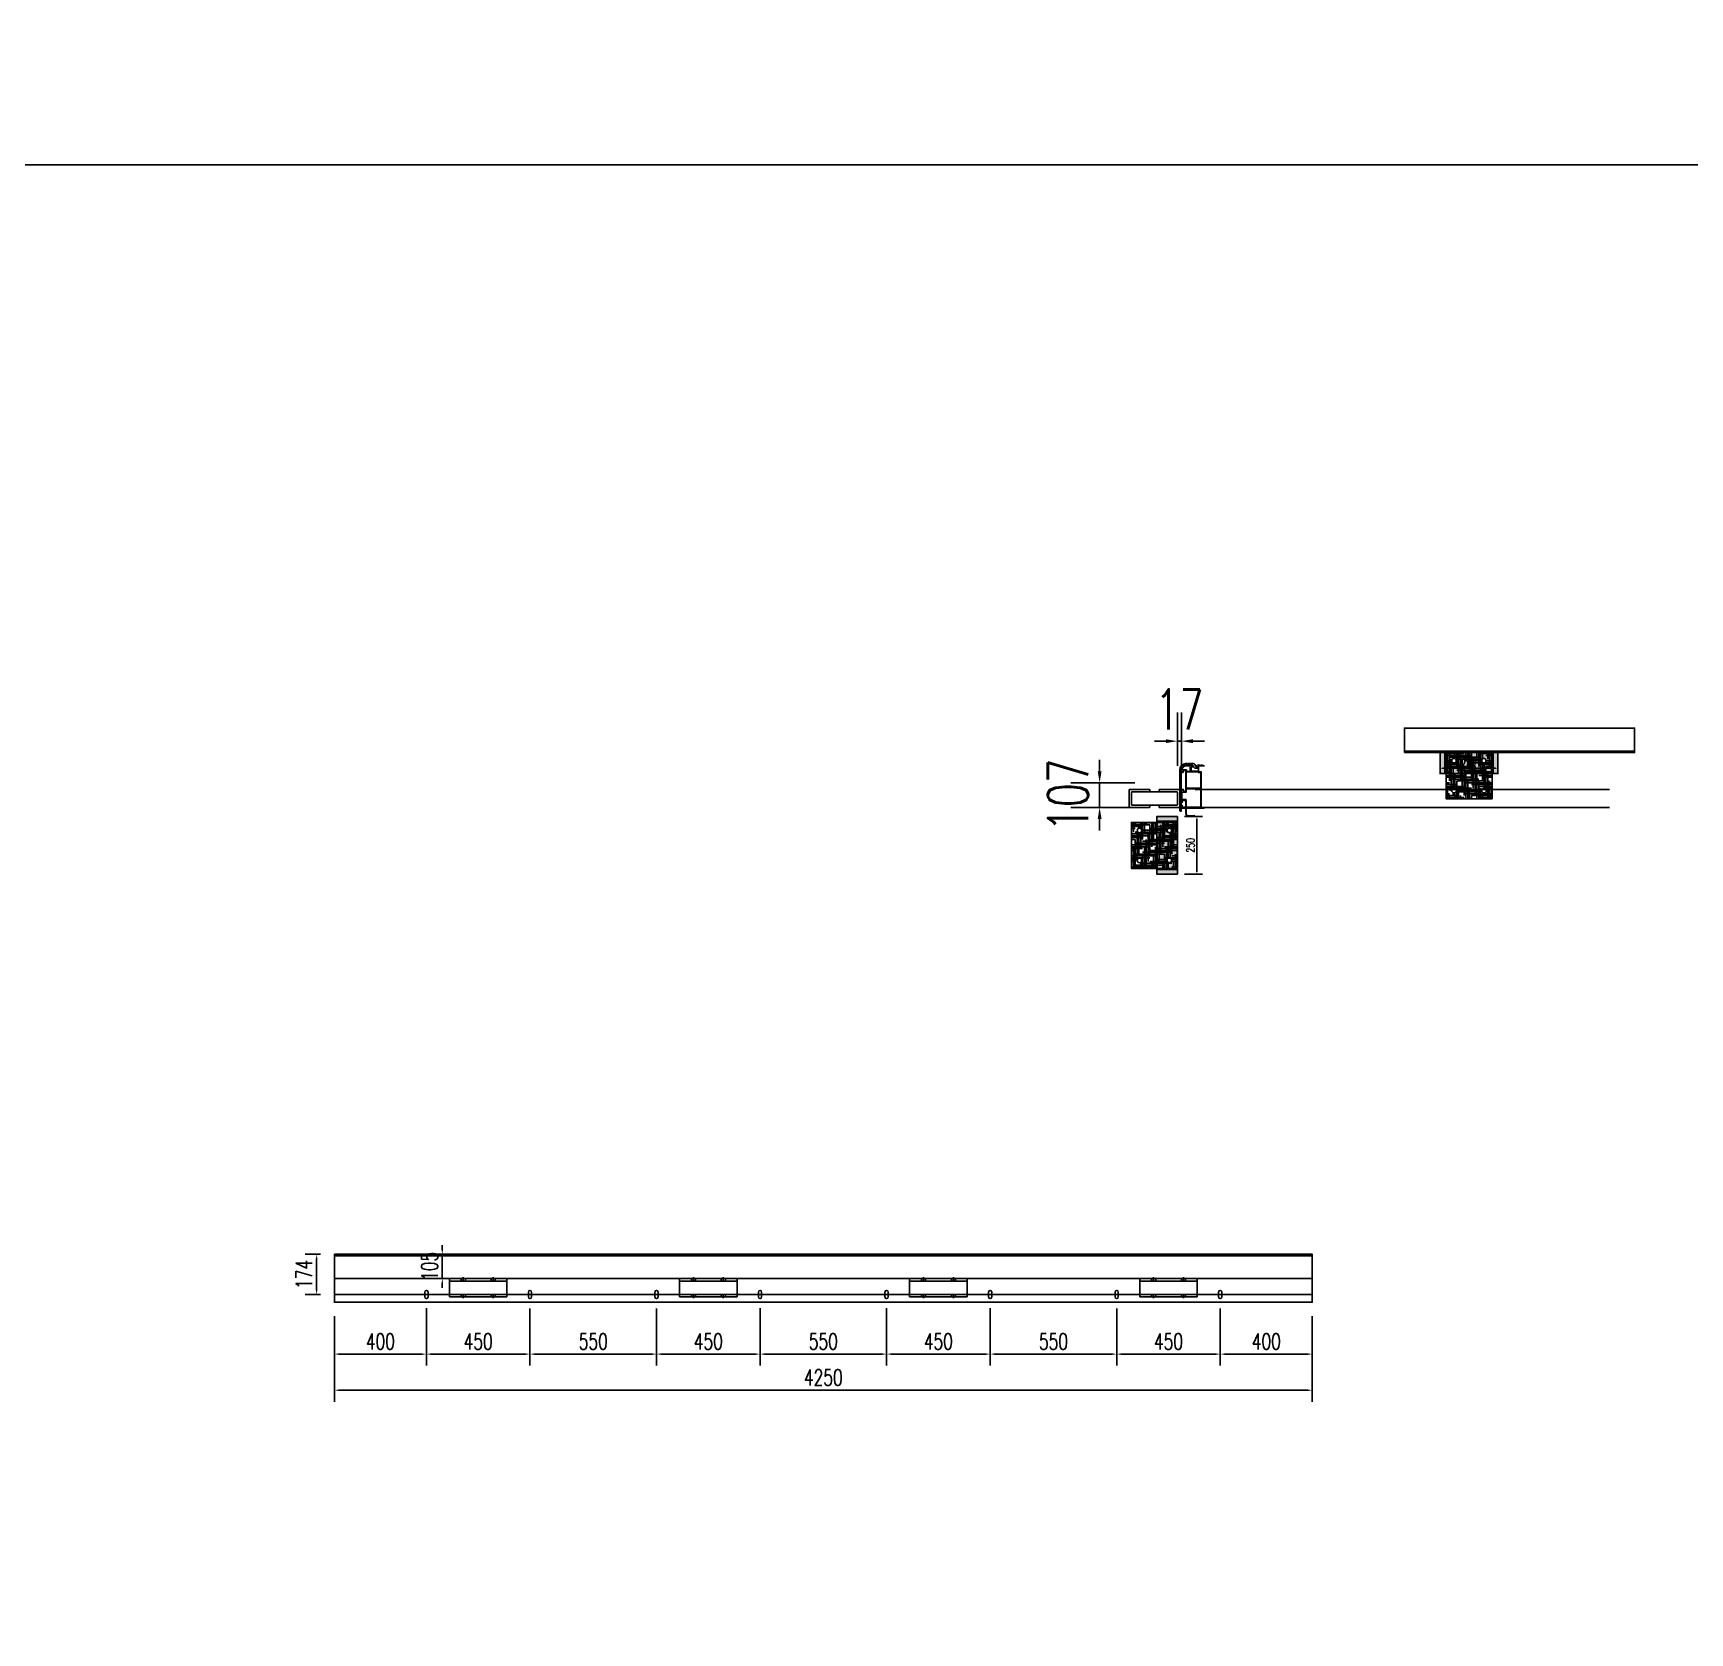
# Model space of a CAD drawing. Extents: x -18540 to 926017, y -610001 to -56924.
# Drawn here: x 73823 to 81023, y -588155 to -581205 of the extents above; entities that cross this region are included whole.
import ezdxf

# ---------------------------------------------------------------- set-up
doc = ezdxf.new("R2010")
doc.units = 0
doc.header["$LTSCALE"] = 10
doc.header["$MEASUREMENT"] = 0
for name, color, linetype in [('L-构造线', 6, 'Continuous'), ('W-ALUMINUM_FRAME铝架', 30, 'Continuous'), ('W-STEEL_FRAME钢架', 3, 'Continuous'), ('W-WOOD_FLOOR木地板', 30, 'Continuous'), ('柱子底座', 2, 'Continuous'), ('橡胶块', 2, 'Continuous'), ('粗实线', 3, 'Continuous'), ('结构', 1, 'Continuous')]:
    doc.layers.add(name, color=color, linetype=linetype)
doc.layers.add('铝主梁170x129x4', color=210, linetype='Continuous', lineweight=25)
doc.styles.add('STANDARD_T3', font='simplex.shx', dxfattribs={"width": 0.7, "bigfont": 'gbcbig.shx'})
doc.dimstyles.new('W&&10', dxfattribs={"dimtxt": 35, "dimasz": 10, "dimexe": 25, "dimexo": 30, "dimgap": 10, "dimtad": 1, "dimdec": 0, "dimzin": 0, "dimdsep": 46, "dimtxsty": 'STANDARD_T3', "dimcen": 0.09, "dimclrd": 1, "dimclre": 1, "dimclrt": 7, "dimazin": 2, "dimtfac": 1, "dimtdec": 0, "dimtix": 1, "dimtmove": 2, "dimatfit": 3, "dimfxl": 100, "dimtolj": 1, "dimtzin": 0, "dimarcsym": 0})
doc.dimstyles.new('W&&20', dxfattribs={"dimtxt": 70, "dimasz": 20, "dimexe": 50, "dimexo": 60, "dimgap": 20, "dimtad": 1, "dimdec": 0, "dimzin": 0, "dimdsep": 46, "dimtxsty": 'STANDARD_T3', "dimcen": 0.09, "dimclrd": 1, "dimclre": 1, "dimclrt": 7, "dimazin": 2, "dimtfac": 1, "dimtdec": 0, "dimtix": 1, "dimtmove": 2, "dimatfit": 3, "dimfxl": 100, "dimtolj": 1, "dimtzin": 0, "dimarcsym": 0})
doc.dimstyles.new('W&&50', dxfattribs={"dimtxt": 175, "dimasz": 50, "dimexe": 125, "dimexo": 150, "dimgap": 50, "dimtad": 1, "dimdec": 0, "dimzin": 0, "dimdsep": 46, "dimtxsty": 'STANDARD_T3', "dimcen": 0.09, "dimclrd": 1, "dimclre": 1, "dimclrt": 7, "dimazin": 2, "dimtfac": 1, "dimtdec": 0, "dimtix": 1, "dimtmove": 2, "dimatfit": 3, "dimfxl": 100, "dimtolj": 1, "dimtzin": 0, "dimarcsym": 0})

# ---------------------------------------------------------------- blocks, each defined once
blk = doc.blocks.new('*D1211')
at = {"color": 1, "lineweight": -2, "transparency": 16777216}
for p, q in [((75132.3, -586778.3), (75132.3, -586993.7)), ((75532.3, -586744.8), (75532.3, -586993.7)), ((75152.3, -586943.7), (75512.3, -586943.7))]:
    blk.add_line(p, q, dxfattribs=at)
at = {"color": 1, "transparency": 16777216}
for points in [[(75152.3, -586940.4), (75152.3, -586947.1), (75132.3, -586943.7)], [(75512.3, -586940.4), (75512.3, -586947.1), (75532.3, -586943.7)]]:
    blk.add_solid(points, dxfattribs=at)
at = {"layer": 'Defpoints', "color": 0, "transparency": 16777216}
for p in [(75132.3, -586718.3), (75532.3, -586684.8), (75532.3, -586943.7)]:
    blk.add_point(p, dxfattribs=at)
at = {"color": 7, "transparency": 16777216, "insert": (75332.3, -586888.7), "char_height": 70, "attachment_point": 5, "style": 'STANDARD_T3'}
blk.add_mtext('\\A1;400', dxfattribs=at)
blk = doc.blocks.new('*D1198')
at = {"color": 1, "lineweight": -2, "transparency": 16777216}
for p, q in [((75532.2, -586744.6), (75532.2, -586993.7)), ((75982.4, -586744.9), (75982.4, -586993.7)), ((75552.2, -586943.7), (75962.4, -586943.7))]:
    blk.add_line(p, q, dxfattribs=at)
at = {"color": 1, "transparency": 16777216}
for points in [[(75552.2, -586940.4), (75552.2, -586947.1), (75532.2, -586943.7)], [(75962.4, -586940.4), (75962.4, -586947.1), (75982.4, -586943.7)]]:
    blk.add_solid(points, dxfattribs=at)
at = {"layer": 'Defpoints', "color": 0, "transparency": 16777216}
for p in [(75532.2, -586684.6), (75982.4, -586684.9), (75982.4, -586943.7)]:
    blk.add_point(p, dxfattribs=at)
at = {"color": 7, "transparency": 16777216, "insert": (75757.3, -586888.7), "char_height": 70, "attachment_point": 5, "style": 'STANDARD_T3'}
blk.add_mtext('\\A1;450', dxfattribs=at)
blk = doc.blocks.new('*D1199')
at = {"color": 1, "lineweight": -2, "transparency": 16777216}
for p, q in [((75982.4, -586744.9), (75982.4, -586993.7)), ((76532.4, -586744.9), (76532.4, -586993.7)), ((76002.4, -586943.7), (76512.4, -586943.7))]:
    blk.add_line(p, q, dxfattribs=at)
at = {"color": 1, "transparency": 16777216}
for points in [[(76002.4, -586940.4), (76002.4, -586947.1), (75982.4, -586943.7)], [(76512.4, -586940.4), (76512.4, -586947.1), (76532.4, -586943.7)]]:
    blk.add_solid(points, dxfattribs=at)
at = {"layer": 'Defpoints', "color": 0, "transparency": 16777216}
for p in [(75982.4, -586684.9), (76532.4, -586684.9), (76532.4, -586943.7)]:
    blk.add_point(p, dxfattribs=at)
at = {"color": 7, "transparency": 16777216, "insert": (76257.4, -586888.7), "char_height": 70, "attachment_point": 5, "style": 'STANDARD_T3'}
blk.add_mtext('\\A1;550', dxfattribs=at)
blk = doc.blocks.new('*D1200')
at = {"color": 1, "lineweight": -2, "transparency": 16777216}
for p, q in [((76532.4, -586744.9), (76532.4, -586993.7)), ((76982.2, -586744.8), (76982.2, -586993.7)), ((76552.4, -586943.7), (76962.2, -586943.7))]:
    blk.add_line(p, q, dxfattribs=at)
at = {"color": 1, "transparency": 16777216}
for points in [[(76552.4, -586940.4), (76552.4, -586947.1), (76532.4, -586943.7)], [(76962.2, -586940.4), (76962.2, -586947.1), (76982.2, -586943.7)]]:
    blk.add_solid(points, dxfattribs=at)
at = {"layer": 'Defpoints', "color": 0, "transparency": 16777216}
for p in [(76532.4, -586684.9), (76982.2, -586684.8), (76982.2, -586943.7)]:
    blk.add_point(p, dxfattribs=at)
at = {"color": 7, "transparency": 16777216, "insert": (76757.3, -586888.7), "char_height": 70, "attachment_point": 5, "style": 'STANDARD_T3'}
blk.add_mtext('\\A1;450', dxfattribs=at)
blk = doc.blocks.new('*D1201')
at = {"color": 1, "lineweight": -2, "transparency": 16777216}
for p, q in [((76982.2, -586744.8), (76982.2, -586993.7)), ((77532.2, -586744.8), (77532.2, -586993.7)), ((77002.2, -586943.7), (77512.2, -586943.7))]:
    blk.add_line(p, q, dxfattribs=at)
at = {"color": 1, "transparency": 16777216}
for points in [[(77002.2, -586940.4), (77002.2, -586947.1), (76982.2, -586943.7)], [(77512.2, -586940.4), (77512.2, -586947.1), (77532.2, -586943.7)]]:
    blk.add_solid(points, dxfattribs=at)
at = {"layer": 'Defpoints', "color": 0, "transparency": 16777216}
for p in [(76982.2, -586684.8), (77532.2, -586684.8), (77532.2, -586943.7)]:
    blk.add_point(p, dxfattribs=at)
at = {"color": 7, "transparency": 16777216, "insert": (77257.2, -586888.7), "char_height": 70, "attachment_point": 5, "style": 'STANDARD_T3'}
blk.add_mtext('\\A1;550', dxfattribs=at)
blk = doc.blocks.new('*D1195')
at = {"color": 1, "lineweight": -2, "transparency": 16777216}
for p, q in [((77532.2, -586744.8), (77532.2, -586993.7)), ((77982.2, -586744.8), (77982.2, -586993.7)), ((77552.2, -586943.7), (77962.2, -586943.7))]:
    blk.add_line(p, q, dxfattribs=at)
at = {"color": 1, "transparency": 16777216}
for points in [[(77552.2, -586940.4), (77552.2, -586947.1), (77532.2, -586943.7)], [(77962.2, -586940.4), (77962.2, -586947.1), (77982.2, -586943.7)]]:
    blk.add_solid(points, dxfattribs=at)
at = {"layer": 'Defpoints', "color": 0, "transparency": 16777216}
for p in [(77532.2, -586684.8), (77982.2, -586684.8), (77982.2, -586943.7)]:
    blk.add_point(p, dxfattribs=at)
at = {"color": 7, "transparency": 16777216, "insert": (77757.2, -586888.7), "char_height": 70, "attachment_point": 5, "style": 'STANDARD_T3'}
blk.add_mtext('\\A1;450', dxfattribs=at)
blk = doc.blocks.new('*D1196')
at = {"color": 1, "lineweight": -2, "transparency": 16777216}
for p, q in [((77982.2, -586744.8), (77982.2, -586993.7)), ((78532.4, -586744.9), (78532.4, -586993.7)), ((78002.2, -586943.7), (78512.4, -586943.7))]:
    blk.add_line(p, q, dxfattribs=at)
at = {"color": 1, "transparency": 16777216}
for points in [[(78002.2, -586940.4), (78002.2, -586947.1), (77982.2, -586943.7)], [(78512.4, -586940.4), (78512.4, -586947.1), (78532.4, -586943.7)]]:
    blk.add_solid(points, dxfattribs=at)
at = {"layer": 'Defpoints', "color": 0, "transparency": 16777216}
for p in [(77982.2, -586684.8), (78532.4, -586684.9), (78532.4, -586943.7)]:
    blk.add_point(p, dxfattribs=at)
at = {"color": 7, "transparency": 16777216, "insert": (78257.3, -586888.7), "char_height": 70, "attachment_point": 5, "style": 'STANDARD_T3'}
blk.add_mtext('\\A1;550', dxfattribs=at)
blk = doc.blocks.new('*D1197')
at = {"color": 1, "lineweight": -2, "transparency": 16777216}
for p, q in [((78532.4, -586744.9), (78532.4, -586993.7)), ((78982.4, -586744.9), (78982.4, -586993.7)), ((78552.4, -586943.7), (78962.4, -586943.7))]:
    blk.add_line(p, q, dxfattribs=at)
at = {"color": 1, "transparency": 16777216}
for points in [[(78552.4, -586940.4), (78552.4, -586947.1), (78532.4, -586943.7)], [(78962.4, -586940.4), (78962.4, -586947.1), (78982.4, -586943.7)]]:
    blk.add_solid(points, dxfattribs=at)
at = {"layer": 'Defpoints', "color": 0, "transparency": 16777216}
for p in [(78532.4, -586684.9), (78982.4, -586684.9), (78982.4, -586943.7)]:
    blk.add_point(p, dxfattribs=at)
at = {"color": 7, "transparency": 16777216, "insert": (78757.4, -586888.7), "char_height": 70, "attachment_point": 5, "style": 'STANDARD_T3'}
blk.add_mtext('\\A1;450', dxfattribs=at)
blk = doc.blocks.new('*D1203')
at = {"color": 1, "lineweight": -2, "transparency": 16777216}
for p, q in [((78982.4, -586744.9), (78982.4, -586993.7)), ((79382.3, -586778.3), (79382.3, -586993.7)), ((79002.4, -586943.7), (79362.3, -586943.7))]:
    blk.add_line(p, q, dxfattribs=at)
at = {"color": 1, "transparency": 16777216}
for points in [[(79002.4, -586940.4), (79002.4, -586947.1), (78982.4, -586943.7)], [(79362.3, -586940.4), (79362.3, -586947.1), (79382.3, -586943.7)]]:
    blk.add_solid(points, dxfattribs=at)
at = {"layer": 'Defpoints', "color": 0, "transparency": 16777216}
for p in [(78982.4, -586684.9), (79382.3, -586718.3), (79382.3, -586943.7)]:
    blk.add_point(p, dxfattribs=at)
at = {"color": 7, "transparency": 16777216, "insert": (79182.3, -586888.7), "char_height": 70, "attachment_point": 5, "style": 'STANDARD_T3'}
blk.add_mtext('\\A1;400', dxfattribs=at)
blk = doc.blocks.new('*D1204')
at = {"color": 1, "lineweight": -2, "transparency": 16777216}
for p, q in [((75132.3, -586778.3), (75132.3, -587150.6)), ((79382.3, -586778.3), (79382.3, -587150.6)), ((75152.3, -587100.6), (79362.3, -587100.6))]:
    blk.add_line(p, q, dxfattribs=at)
at = {"color": 1, "transparency": 16777216}
for points in [[(75152.3, -587097.2), (75152.3, -587103.9), (75132.3, -587100.6)], [(79362.3, -587097.2), (79362.3, -587103.9), (79382.3, -587100.6)]]:
    blk.add_solid(points, dxfattribs=at)
at = {"layer": 'Defpoints', "color": 0, "transparency": 16777216}
for p in [(75132.3, -586718.3), (79382.3, -586718.3), (79382.3, -587100.6)]:
    blk.add_point(p, dxfattribs=at)
at = {"color": 7, "transparency": 16777216, "insert": (77257.3, -587045.6), "char_height": 70, "attachment_point": 5, "style": 'STANDARD_T3'}
blk.add_mtext('\\A1;4250', dxfattribs=at)
blk = doc.blocks.new('*D1205')
at = {"color": 1, "lineweight": -2, "transparency": 16777216}
for p, q in [((75072.3, -586510.3), (75005.2, -586510.3)), ((75055.2, -586664.8), (75055.2, -586530.3)), ((75072.3, -586684.8), (75005.2, -586684.8))]:
    blk.add_line(p, q, dxfattribs=at)
at = {"color": 1, "transparency": 16777216}
for points in [[(75051.9, -586530.3), (75058.6, -586530.3), (75055.2, -586510.3)], [(75051.9, -586664.8), (75058.6, -586664.8), (75055.2, -586684.8)]]:
    blk.add_solid(points, dxfattribs=at)
at = {"layer": 'Defpoints', "color": 0, "transparency": 16777216}
for p in [(75055.2, -586510.3), (75132.3, -586510.3), (75132.3, -586684.8)]:
    blk.add_point(p, dxfattribs=at)
at = {"color": 7, "transparency": 16777216, "insert": (75000.2, -586597.5), "char_height": 70, "attachment_point": 5, "rotation": 90, "style": 'STANDARD_T3'}
blk.add_mtext('\\A1;174', dxfattribs=at)
blk = doc.blocks.new('*D1206')
at = {"color": 1, "lineweight": -2, "transparency": 16777216}
for p, q in [((75601.2, -586490.3), (75601.2, -586470.3)), ((75697.3, -586510.3), (75551.2, -586510.3)), ((75601.2, -586615.3), (75601.2, -586510.3)), ((75697.3, -586615.3), (75551.2, -586615.3)), ((75601.2, -586635.3), (75601.2, -586655.3))]:
    blk.add_line(p, q, dxfattribs=at)
at = {"color": 1, "transparency": 16777216}
for points in [[(75597.9, -586490.3), (75604.6, -586490.3), (75601.2, -586510.3)], [(75597.9, -586635.3), (75604.6, -586635.3), (75601.2, -586615.3)]]:
    blk.add_solid(points, dxfattribs=at)
at = {"layer": 'Defpoints', "color": 0, "transparency": 16777216}
for p in [(75601.2, -586510.3), (75757.3, -586510.3), (75757.3, -586615.3)]:
    blk.add_point(p, dxfattribs=at)
at = {"color": 7, "transparency": 16777216, "insert": (75546.2, -586562.8), "char_height": 70, "attachment_point": 5, "rotation": 90, "style": 'STANDARD_T3'}
blk.add_mtext('\\A1;105', dxfattribs=at)
blk = doc.blocks.new('891')
at = {"color": 0, "ltscale": 0.5}
blk.add_line((-1486542.7, 1377887.1), (-1486570.9, 1377887.1), dxfattribs=at)
at = {"color": 0, "lineweight": 5}
for p, q in [((-1486591.7, 1377686.1), (-1486593.6, 1377686.1)), ((-1486592.4, 1377685.9), (-1486592.4, 1377685.9))]:
    blk.add_line(p, q, dxfattribs=at)
at = {"color": 0, "ltscale": 0.5}
blk.add_arc((-1486542.7, 1377885.1), 2, 64.20421, 90, dxfattribs=at)
at = {"color": 0, "lineweight": 25}
for centre, radius, start, end in [((-1486593.6, 1377688.1), 2, 246.4591, 270), ((-1486591.7, 1377687.1), 1, 270, 311.3814), ((-1486592.4, 1377687.9), 2, 311.3814, 0)]:
    blk.add_arc(centre, radius, start, end, dxfattribs=at)
at = {"layer": '粗实线', "color": 0, "linetype": 'ByBlock', "ltscale": 0.5}
for p, q in [((-1486597.4, 1377867.1), (-1486597.4, 1377784.7)), ((-1486528.2, 1377873.7), (-1486521.4, 1377873.7)), ((-1486521.4, 1377879.7), (-1486525.5, 1377879.7)), ((-1486520.4, 1377874.7), (-1486520.4, 1377878.7)), ((-1486597.4, 1377783.5), (-1486597.4, 1377704.7)), ((-1486597.4, 1377703.5), (-1486597.4, 1377690.9))]:
    blk.add_line(p, q, dxfattribs=at)
for centre, radius, start, end in [((-1486570.4, 1377867.1), 27, 91.51881, 180), ((-1486570.4, 1377867.1), 20, 91.51881, 180), ((-1486544.9, 1377880.5), 7.1, 37.6327, 64.20421), ((-1486542.2, 1377879.6), 14.8, 7.19601, 79.50446), ((-1486540.9, 1377883.6), 2, 5.04123, 37.6327), ((-1486526.3, 1377886.4), 12.9, 191.51563, 261.56947), ((-1486525.5, 1377881.7), 2, 186.87746, 270), ((-1486521.4, 1377878.7), 1, 0, 90), ((-1486521.4, 1377874.7), 1, 270, 0)]:
    blk.add_arc(centre, radius, start, end, dxfattribs=at)
at = {"layer": '结构', "color": 0, "linetype": 'ByBlock', "lineweight": 0, "ltscale": 0.5}
for points in [[(-1486564.5, 1377894.1, 0.198912), (-1486564.6, 1377894.1), (-1486564.9, 1377893.6, -0.414214), (-1486565.2, 1377893.6), (-1486565.5, 1377894.1, 0.198912), (-1486565.7, 1377894.1)], [(-1486562.5, 1377894.1, 0.198912), (-1486562.6, 1377894.1), (-1486562.9, 1377893.6, -0.414214), (-1486563.2, 1377893.6), (-1486563.5, 1377894.1, 0.198912), (-1486563.7, 1377894.1)], [(-1486560.5, 1377894.1, 0.198912), (-1486560.6, 1377894.1), (-1486560.9, 1377893.6, -0.414214), (-1486561.2, 1377893.6), (-1486561.5, 1377894.1, 0.198912), (-1486561.7, 1377894.1)], [(-1486558.5, 1377894.1, 0.198912), (-1486558.6, 1377894.1), (-1486558.9, 1377893.6, -0.414214), (-1486559.2, 1377893.6), (-1486559.5, 1377894.1, 0.198912), (-1486559.7, 1377894.1)], [(-1486556.5, 1377894.1, 0.198912), (-1486556.6, 1377894.1), (-1486556.9, 1377893.6, -0.414214), (-1486557.2, 1377893.6), (-1486557.5, 1377894.1, 0.198912), (-1486557.7, 1377894.1)], [(-1486554.5, 1377894.1, 0.198912), (-1486554.6, 1377894.1), (-1486554.9, 1377893.6, -0.414214), (-1486555.2, 1377893.6), (-1486555.5, 1377894.1, 0.198912), (-1486555.7, 1377894.1)], [(-1486552.5, 1377894.1, 0.198912), (-1486552.6, 1377894.1), (-1486552.9, 1377893.6, -0.414214), (-1486553.2, 1377893.6), (-1486553.5, 1377894.1, 0.198912), (-1486553.7, 1377894.1)], [(-1486550.5, 1377894.1, 0.198912), (-1486550.6, 1377894.1), (-1486550.9, 1377893.6, -0.414214), (-1486551.2, 1377893.6), (-1486551.5, 1377894.1, 0.198912), (-1486551.7, 1377894.1)]]:
    blk.add_lwpolyline(points, format="xyb", dxfattribs=at)
at = {"layer": '铝主梁170x129x4', "color": 0, "lineweight": 25}
for p, q in [((-1486590.4, 1377720.2), (-1486590.4, 1377867.1)), ((-1486565.7, 1377894.1), (-1486571.1, 1377894.1)), ((-1486563.6, 1377894.1), (-1486564.5, 1377894.1)), ((-1486561.6, 1377894.1), (-1486562.5, 1377894.1)), ((-1486559.6, 1377894.1), (-1486560.5, 1377894.1)), ((-1486557.6, 1377894.1), (-1486558.5, 1377894.1)), ((-1486555.6, 1377894.1), (-1486556.5, 1377894.1)), ((-1486553.6, 1377894.1), (-1486554.5, 1377894.1)), ((-1486551.6, 1377894.1), (-1486552.5, 1377894.1)), ((-1486539.5, 1377894.1), (-1486550.5, 1377894.1)), ((-1486597, 1377784.3), (-1486597.3, 1377784.6)), ((-1486597.3, 1377783.7), (-1486597, 1377784)), ((-1486597, 1377704.3), (-1486597.3, 1377704.6)), ((-1486597.3, 1377703.7), (-1486597, 1377704)), ((-1486590.7, 1377719.8), (-1486590.4, 1377720.1)), ((-1486590.4, 1377719.2), (-1486590.7, 1377719.5)), ((-1486590.4, 1377687.9), (-1486590.4, 1377719))]:
    blk.add_line(p, q, dxfattribs=at)
for centre, radius, start, end in [((-1486597.2, 1377784.7), 0.2, 180, 225), ((-1486597.2, 1377783.5), 0.2, 135, 180), ((-1486597.2, 1377784.1), 0.2, 315, 45), ((-1486597.2, 1377704.7), 0.2, 180, 225), ((-1486597.2, 1377703.5), 0.2, 135, 180), ((-1486597.2, 1377704.1), 0.2, 315, 45), ((-1486590.6, 1377719.6), 0.2, 135, 225), ((-1486590.6, 1377720.2), 0.2, 315, 0), ((-1486590.6, 1377719), 0.2, 0, 45), ((-1486592.4, 1377690.9), 5, 180, 246.4591)]:
    blk.add_arc(centre, radius, start, end, dxfattribs=at)
blk = doc.blocks.new('01')
h = blk.add_hatch()
h.set_pattern_fill('HOUND', color=77, scale=5)
h.set_pattern_definition([(0, (0, 0), (31.75, 7.9375), [127, -63.5]), (90, (0, 0), (-7.9375, -31.75), [127, -63.5])])
h.paths.add_polyline_path([(50227.1, 12927.9), (50227.1, 12727.9), (50427.1, 12727.9), (50427.1, 12927.9)])
h.paths.add_polyline_path([(50382.1, 12892.9, -1), (50402.1, 12892.9, -1)], flags=16)
h.paths.add_polyline_path([(50252.1, 12892.9, -1), (50272.1, 12892.9, -1)], flags=16)
h.paths.add_polyline_path([(50402.1, 12762.9, -1), (50382.1, 12762.9, -1)], flags=16)
h.paths.add_polyline_path([(50272.1, 12762.9, -1), (50252.1, 12762.9, -1)], flags=16)
at = {"color": 251}
blk.add_lwpolyline([(50227.1, 12927.9), (50427.1, 12927.9), (50427.1, 12727.9), (50227.1, 12727.9)], close=True, dxfattribs=at)
at = {"color": 6}
for centre in [(50262.1, 12892.9), (50392.1, 12892.9), (50262.1, 12762.9), (50392.1, 12762.9)]:
    blk.add_circle(centre, 10, dxfattribs=at)
blk = doc.blocks.new('橡胶块')
h = blk.add_hatch(color=6)
h.dxf.hatch_style = 1
h.paths.add_polyline_path([(100, 125.7), (10, 125.7), (10, -124.4), (100, -124.4)])
h.paths.add_polyline_path([(55, 65.6, -1), (75, 65.6, -1)], flags=16)
h.paths.add_polyline_path([(75, -64.4, -1), (55, -64.4, -1)], flags=16)
at = {"color": 2}
for points in [[(100, 125.7), (10, 125.7), (10, -124.4), (100, -124.4)], [(10, 105.7), (100, 105.7), (100, -104.4), (10, -104.4)]]:
    blk.add_lwpolyline(points, close=True, dxfattribs=at)
for points in [[(55, 65.6, -1), (75, 65.6, -1)], [(75, -64.4, -1), (55, -64.4, -1)]]:
    blk.add_lwpolyline(points, format="xyb", close=True, dxfattribs=at)
for centre in [(65, 65.6), (65, -64.4)]:
    blk.add_circle(centre, 10, dxfattribs=at)
at = {"layer": '柱子底座', "color": 2}
blk.add_lwpolyline([(-95, -100), (95, -100, 0.414214), (100, -95), (100, 95, 0.414214), (95, 100), (-95, 100, 0.414214), (-100, 95), (-100, -95, 0.414214)], format="xyb", close=True, dxfattribs=at)
at = {"color": 4, "rotation": 180}
blk.add_blockref('01', (50327.1, 12827.9), dxfattribs=at)
blk = doc.blocks.new('*D1423')
at = {"color": 1, "lineweight": -2, "transparency": 16777216}
for p, q in [((79937.8, -584412.5), (79937.8, -584424)), ((79947.8, -584399), (80177.8, -584399)), ((80187.8, -584411.3), (80187.8, -584424))]:
    blk.add_line(p, q, dxfattribs=at)
at = {"color": 1, "transparency": 16777216}
for points in [[(79947.8, -584397.4), (79947.8, -584400.7), (79937.8, -584399)], [(80177.8, -584397.4), (80177.8, -584400.7), (80187.8, -584399)]]:
    blk.add_solid(points, dxfattribs=at)
at = {"layer": 'Defpoints', "color": 0, "transparency": 16777216}
for p in [(79937.8, -584382.5), (80187.8, -584381.3), (80187.8, -584399)]:
    blk.add_point(p, dxfattribs=at)
at = {"color": 7, "transparency": 16777216, "insert": (80062.8, -584371.5), "char_height": 35, "attachment_point": 5, "style": 'STANDARD_T3'}
blk.add_mtext('\\A1;250', dxfattribs=at)
blk = doc.blocks.new('*D1424')
at = {"color": 1, "lineweight": -2, "transparency": 16777216}
for p, q in [((78826.1, -584608.6), (78905.5, -584608.6)), ((78880.5, -584848.6), (78880.5, -584618.6)), ((78826.1, -584858.6), (78905.5, -584858.6))]:
    blk.add_line(p, q, dxfattribs=at)
at = {"color": 1, "transparency": 16777216}
for points in [[(78878.8, -584618.6), (78882.2, -584618.6), (78880.5, -584608.6)], [(78878.8, -584848.6), (78882.2, -584848.6), (78880.5, -584858.6)]]:
    blk.add_solid(points, dxfattribs=at)
at = {"layer": 'Defpoints', "color": 0, "transparency": 16777216}
for p in [(78796.1, -584608.6), (78880.5, -584608.6), (78796.1, -584858.6)]:
    blk.add_point(p, dxfattribs=at)
at = {"color": 7, "transparency": 16777216, "insert": (78853, -584733.6), "char_height": 35, "attachment_point": 5, "rotation": 90, "style": 'STANDARD_T3'}
blk.add_mtext('\\A1;250', dxfattribs=at)
blk = doc.blocks.new('*D1747')
at = {"color": 1, "lineweight": -2, "transparency": 16777216}
for p, q in [((78796.1, -584388.6), (78796.1, -584156.1)), ((78813.1, -584388.6), (78813.1, -584156.1)), ((78746.1, -584281.1), (78696.1, -584281.1)), ((78813.1, -584281.1), (78796.1, -584281.1)), ((78863.1, -584281.1), (78913.1, -584281.1))]:
    blk.add_line(p, q, dxfattribs=at)
at = {"color": 1, "transparency": 16777216}
for points in [[(78746.1, -584272.7), (78746.1, -584289.4), (78796.1, -584281.1)], [(78863.1, -584272.7), (78863.1, -584289.4), (78813.1, -584281.1)]]:
    blk.add_solid(points, dxfattribs=at)
at = {"layer": 'Defpoints', "color": 0, "transparency": 16777216}
for p in [(78796.1, -584281.1), (78796.1, -584538.6), (78813.1, -584538.6)]:
    blk.add_point(p, dxfattribs=at)
at = {"color": 7, "transparency": 16777216, "insert": (78804.6, -584143.6), "char_height": 175, "attachment_point": 5, "style": 'STANDARD_T3'}
blk.add_mtext('\\A1;17', dxfattribs=at)
blk = doc.blocks.new('*D1755')
at = {"color": 1, "lineweight": -2, "transparency": 16777216}
for p, q in [((78457.9, -584411.9), (78457.9, -584361.9)), ((78611.1, -584461.9), (78332.9, -584461.9)), ((78457.9, -584461.9), (78457.9, -584569)), ((78611.1, -584569), (78332.9, -584569)), ((78457.9, -584619), (78457.9, -584669))]:
    blk.add_line(p, q, dxfattribs=at)
at = {"color": 1, "transparency": 16777216}
for points in [[(78449.6, -584411.9), (78466.3, -584411.9), (78457.9, -584461.9)], [(78449.6, -584619), (78466.3, -584619), (78457.9, -584569)]]:
    blk.add_solid(points, dxfattribs=at)
at = {"layer": 'Defpoints', "color": 0, "transparency": 16777216}
for p in [(78761.1, -584461.9), (78457.9, -584569), (78761.1, -584569)]:
    blk.add_point(p, dxfattribs=at)
at = {"color": 7, "transparency": 16777216, "insert": (78320.4, -584515.5), "char_height": 175, "attachment_point": 5, "rotation": 90, "style": 'STANDARD_T3'}
blk.add_mtext('\\A1;107', dxfattribs=at)

msp = doc.modelspace()

# ---------------------------------------------------------------- linework, layer by layer
at = {"color": 1, "lineweight": -3}
for p, q in [((78873.6, -584491), (80673.3, -584491)), ((80673.3, -584569), (78802, -584569)), ((75632.3, -586615.3), (75882.3, -586615.3)), ((75632.3, -586615.3), (75632.3, -586695.3)), ((75632.3, -586626.3), (75882.3, -586626.3)), ((75882.3, -586615.3), (75882.3, -586695.3)), ((76632.2, -586615.3), (76882.2, -586615.3)), ((76632.2, -586615.3), (76632.2, -586695.3)), ((76632.2, -586626.3), (76882.2, -586626.3)), ((76882.2, -586615.3), (76882.2, -586695.3)), ((77632.2, -586615.3), (77882.2, -586615.3)), ((77632.2, -586615.3), (77632.2, -586695.3)), ((77632.2, -586626.3), (77882.2, -586626.3)), ((77882.2, -586615.3), (77882.2, -586695.3)), ((78632.2, -586615.3), (78882.2, -586615.3)), ((78632.2, -586615.3), (78632.2, -586695.3)), ((78632.2, -586626.3), (78882.2, -586626.3)), ((78882.2, -586615.3), (78882.2, -586695.3)), ((75882.3, -586684.3), (75632.3, -586684.3)), ((75882.3, -586695.3), (75632.3, -586695.3)), ((76882.2, -586684.3), (76632.2, -586684.3)), ((76882.2, -586695.3), (76632.2, -586695.3)), ((77882.2, -586684.3), (77632.2, -586684.3)), ((77882.2, -586695.3), (77632.2, -586695.3)), ((78882.2, -586684.3), (78632.2, -586684.3)), ((78882.2, -586695.3), (78632.2, -586695.3))]:
    msp.add_line(p, q, dxfattribs=at)
at = {"lineweight": -3}
for p, q in [((75132.3, -586517.3), (79382.3, -586517.3)), ((75683.7, -586615.3), (75683.7, -586626.3)), ((75701.7, -586615.3), (75701.7, -586626.3)), ((75813.7, -586615.3), (75813.7, -586626.3)), ((75831.7, -586615.3), (75831.7, -586626.3)), ((76683.6, -586615.3), (76683.6, -586626.3)), ((76701.6, -586615.3), (76701.6, -586626.3)), ((76813.6, -586615.3), (76813.6, -586626.3)), ((76831.6, -586615.3), (76831.6, -586626.3)), ((77683.6, -586615.3), (77683.6, -586626.3)), ((77701.6, -586615.3), (77701.6, -586626.3)), ((77813.6, -586615.3), (77813.6, -586626.3)), ((77831.6, -586615.3), (77831.6, -586626.3)), ((78683.6, -586615.3), (78683.6, -586626.3)), ((78701.6, -586615.3), (78701.6, -586626.3)), ((78813.6, -586615.3), (78813.6, -586626.3)), ((78831.6, -586615.3), (78831.6, -586626.3)), ((75683.7, -586695.3), (75683.7, -586684.3)), ((75701.7, -586695.3), (75701.7, -586684.3)), ((75813.7, -586695.3), (75813.7, -586684.3)), ((75831.7, -586695.3), (75831.7, -586684.3)), ((76683.6, -586695.3), (76683.6, -586684.3)), ((76701.6, -586695.3), (76701.6, -586684.3)), ((76813.6, -586695.3), (76813.6, -586684.3)), ((76831.6, -586695.3), (76831.6, -586684.3)), ((77683.6, -586695.3), (77683.6, -586684.3)), ((77701.6, -586695.3), (77701.6, -586684.3)), ((77813.6, -586695.3), (77813.6, -586684.3)), ((77831.6, -586695.3), (77831.6, -586684.3)), ((78683.6, -586695.3), (78683.6, -586684.3)), ((78701.6, -586695.3), (78701.6, -586684.3)), ((78813.6, -586695.3), (78813.6, -586684.3)), ((78831.6, -586695.3), (78831.6, -586684.3))]:
    msp.add_line(p, q, dxfattribs=at)
at = {"color": 8, "lineweight": -3}
for p, q in [((75132.3, -586615.3), (79382.3, -586615.3)), ((75132.3, -586684.8), (79382.3, -586684.8))]:
    msp.add_line(p, q, dxfattribs=at)
at = {"color": 3, "lineweight": -3}
for p, q in [((75692.7, -586609.3), (75692.7, -586629.3)), ((75822.7, -586609.3), (75822.7, -586629.3)), ((76692.6, -586609.3), (76692.6, -586629.3)), ((76822.6, -586609.3), (76822.6, -586629.3)), ((77692.6, -586609.3), (77692.6, -586629.3)), ((77822.6, -586609.3), (77822.6, -586629.3)), ((78692.6, -586609.3), (78692.6, -586629.3)), ((78822.6, -586609.3), (78822.6, -586629.3)), ((75692.7, -586701.3), (75692.7, -586681.3)), ((75822.7, -586701.3), (75822.7, -586681.3)), ((76692.6, -586701.3), (76692.6, -586681.3)), ((76822.6, -586701.3), (76822.6, -586681.3)), ((77692.6, -586701.3), (77692.6, -586681.3)), ((77822.6, -586701.3), (77822.6, -586681.3)), ((78692.6, -586701.3), (78692.6, -586681.3)), ((78822.6, -586701.3), (78822.6, -586681.3))]:
    msp.add_line(p, q, dxfattribs=at)
at = {"color": 6}
msp.add_lwpolyline([(67937.1, -545966.6), (111175.6, -545966.6), (111175.6, -581777.6), (67937.1, -581777.6)], close=True, dxfattribs=at)
msp.add_lwpolyline([(78601.1, -584501), (78791.1, -584501, -0.414214), (78796.1, -584506), (78796.1, -584554, -0.414214), (78791.1, -584559), (78601.1, -584559, -0.414214), (78596.1, -584554), (78596.1, -584506, -0.414214)], format="xyb", close=True)
msp.add_lwpolyline([(75132.3, -586510.3), (79382.3, -586510.3), (79382.3, -586718.3), (75132.3, -586718.3)], close=True)
at = {"lineweight": -3}
for points in [[(75525.3, -586695.3, 1), (75539.3, -586695.3), (75539.3, -586674.3, 1), (75525.3, -586674.3)], [(75989.3, -586695.3, -1), (75975.3, -586695.3), (75975.3, -586674.3, -1), (75989.3, -586674.3)], [(76525.2, -586695.3, 1), (76539.2, -586695.3), (76539.2, -586674.3, 1), (76525.2, -586674.3)], [(76989.2, -586695.3, -1), (76975.2, -586695.3), (76975.2, -586674.3, -1), (76989.2, -586674.3)], [(77525.2, -586695.3, 1), (77539.2, -586695.3), (77539.2, -586674.3, 1), (77525.2, -586674.3)], [(77989.2, -586695.3, -1), (77975.2, -586695.3), (77975.2, -586674.3, -1), (77989.2, -586674.3)], [(78525.2, -586695.3, 1), (78539.2, -586695.3), (78539.2, -586674.3, 1), (78525.2, -586674.3)], [(78989.2, -586695.3, -1), (78975.2, -586695.3), (78975.2, -586674.3, -1), (78989.2, -586674.3)]]:
    msp.add_lwpolyline(points, format="xyb", close=True, dxfattribs=at)
at = {"layer": 'L-构造线', "color": 1}
msp.add_lwpolyline([(67937.1, -581777.6), (111175.6, -581777.6), (111175.6, -610000.5), (67937.1, -610000.5)], close=True, dxfattribs=at)
at = {"layer": 'W-ALUMINUM_FRAME铝架', "linetype": 'ByBlock', "ltscale": 0.5}
for p, q in [((78855.6, -584393.8), (78855.6, -584409.8)), ((78884.6, -584410.8), (78856.6, -584410.8))]:
    msp.add_line(p, q, dxfattribs=at)
for points in [[(78832.1, -584595.8), (78832.1, -584573.8, 0.414214), (78830.1, -584571.8), (78815.1, -584571.8, -0.414214), (78813.1, -584569.8), (78813.1, -584565.8, -0.2424), (78815.6, -584560.3), (78816.9, -584560.3, -0.414214), (78817.1, -584560.5), (78817.1, -584567.3, 0.414214), (78818.1, -584568.3), (78831.1, -584568.3, 0.414214), (78832.1, -584567.3), (78832.1, -584539.3, 0.414214), (78831.1, -584538.3), (78818.1, -584538.3, 0.414214), (78817.1, -584539.3), (78817.1, -584546.1, -0.414214), (78816.9, -584546.3), (78815.6, -584546.3, -0.414214), (78813.1, -584543.8), (78813.1, -584533.4), (78813.1, -584519.1, -0.198912), (78813.1, -584519), (78813.4, -584518.7, 0.414214), (78813.4, -584518.4), (78813.1, -584518.1, -0.198912), (78813.1, -584518), (78813.1, -584499.2, -0.313684), (78819.7, -584489.8, -0.403535), (78820.8, -584490.6), (78822.2, -584498, 0.362489), (78823.2, -584498.8), (78830.1, -584498.8, 0.414214), (78832.1, -584496.8), (78832.1, -584453.9, -0.198912), (78832.1, -584453.8), (78832.4, -584453.5, 0.414214), (78832.4, -584453.2), (78832.1, -584452.9, -0.198912), (78832.1, -584452.7), (78832.1, -584409.8, 0.414214), (78830.1, -584407.8), (78823.2, -584407.8, 0.362489), (78822.2, -584408.6), (78820.8, -584416, -0.362489), (78819.9, -584416.8, -0.326255), (78813.1, -584407.4), (78813.1, -584405.8, -0.414214), (78833.1, -584385.8), (78837.8, -584385.8)], [(78835.4, -584385.8), (78837.8, -584385.8, -0.198912), (78837.9, -584385.9), (78838.2, -584386.3, 0.414214), (78838.5, -584386.3), (78838.8, -584385.9, -0.198912), (78838.9, -584385.8), (78839.8, -584385.8, -0.198912), (78839.9, -584385.9), (78840.2, -584386.3, 0.414214), (78840.5, -584386.3), (78840.8, -584385.9, -0.198912), (78840.9, -584385.8), (78841.8, -584385.8, -0.198912), (78841.9, -584385.9), (78842.2, -584386.3, 0.414214), (78842.5, -584386.3), (78842.8, -584385.9, -0.198912), (78842.9, -584385.8), (78843.8, -584385.8, -0.198912), (78843.9, -584385.9), (78844.2, -584386.3, 0.414214), (78844.5, -584386.3), (78844.8, -584385.9, -0.198912), (78844.9, -584385.8), (78845.8, -584385.8, -0.198912), (78845.9, -584385.9), (78846.2, -584386.3, 0.414214), (78846.5, -584386.3), (78846.8, -584385.9, -0.198912), (78846.9, -584385.8), (78847.8, -584385.8, -0.198912), (78847.9, -584385.9), (78848.2, -584386.3, 0.414214), (78848.5, -584386.3), (78848.8, -584385.9, -0.198912), (78848.9, -584385.8), (78849.8, -584385.8, -0.198912), (78849.9, -584385.9), (78850.2, -584386.3, 0.414214), (78850.5, -584386.3), (78850.8, -584385.9, -0.198912), (78850.9, -584385.8), (78851.8, -584385.8, -0.198912), (78851.9, -584385.9), (78852.2, -584386.3, 0.414214), (78852.5, -584386.3), (78852.8, -584385.9, -0.198912), (78852.9, -584385.8), (78854.8, -584385.8), (78858.1, -584385.8, -0.2424), (78863.6, -584388.3), (78863.6, -584392.6)], [(78856.6, -584392.8), (78863.4, -584392.8, 0.415615), (78863.6, -584392.6)]]:
    msp.add_lwpolyline(points, format="xyb", dxfattribs=at)
at = {"layer": 'W-ALUMINUM_FRAME铝架', "linetype": 'ByBlock', "lineweight": 20, "ltscale": 0.5}
for points in [[(78852.1, -584392.8, 0.414214), (78849.1, -584389.8), (78833.1, -584389.8), (78833.1, -584389.8, 0.397093), (78817.1, -584404.8), (78817.1, -584404.8), (78835.6, -584404.8), (78835.6, -584408.8, 0.413909), (78837.6, -584410.8), (78850.1, -584410.8, 0.414518), (78852.1, -584408.8)], [(78896.6, -584491.8), (78896.6, -584565.3, -0.414214), (78893.6, -584568.3), (78838.6, -584568.3, -0.414214), (78835.6, -584565.3), (78835.6, -584537.8, 0.414214), (78832.6, -584534.8), (78819.6, -584534.8, -0.414214), (78816.6, -584531.8), (78816.6, -584506.3, -0.414214), (78819.6, -584503.3), (78832.6, -584503.3, 0.414214), (78835.6, -584500.3), (78835.6, -584490.8, -0.414214), (78837.6, -584488.8), (78893.6, -584488.8, -0.414214)]]:
    msp.add_lwpolyline(points, format="xyb", close=True, dxfattribs=at)
at = {"layer": 'W-ALUMINUM_FRAME铝架', "lineweight": 5}
msp.add_lwpolyline([(78832.1, -584595.8, 0.414214), (78844.1, -584607.8), (78861.6, -584607.8), (78870.1, -584607.8, 0.414214), (78871.1, -584606.8), (78871.1, -584605.8, 0.414214), (78870.1, -584604.8), (78844.1, -584604.8, -0.414214), (78835.1, -584595.8), (78835.1, -584573.8, -0.414214), (78837.1, -584571.8), (78912.1, -584571.8, 0.414214), (78913.1, -584570.8), (78913.1, -584569.8, 0.414214), (78912.1, -584568.8), (78900.6, -584568.8, -2.414214), (78900.1, -584568.3), (78900.1, -584519.1, 0.198912), (78900, -584519), (78899.7, -584518.7, -0.414214), (78899.7, -584518.4), (78900, -584518.1, 0.198912), (78900.1, -584518), (78900.1, -584453.9), (78900.1, -584453.9, 0.198912), (78900, -584453.8), (78899.7, -584453.5, -0.414214), (78899.7, -584453.2), (78900, -584452.9, 0.198912), (78900.1, -584452.7), (78900.1, -584415.3, 0.414214), (78899.1, -584414.3), (78890.1, -584414.3, -0.414214), (78889.1, -584413.3), (78889.1, -584389.8, -0.414214), (78890.1, -584388.8), (78912.9, -584388.8, 0.414214), (78913.1, -584388.6), (78913.1, -584388.3, 0.165289), (78904.6, -584385.8)], format="xyb", dxfattribs=at)
msp.add_lwpolyline([(78885.6, -584415.4, 0.356394), (78888.6, -584417.8), (78893.6, -584417.8, -0.414214), (78896.6, -584420.8), (78896.6, -584482.8, -0.414214), (78893.6, -584485.8), (78837.6, -584485.8, -0.414214), (78835.6, -584483.8), (78835.6, -584416.8, -0.414214), (78838.6, -584413.8), (78883.7, -584413.8, -0.356394)], format="xyb", close=True, dxfattribs=at)
at = {"layer": 'W-ALUMINUM_FRAME铝架', "linetype": 'ByBlock', "lineweight": 0, "ltscale": 0.5}
msp.add_lwpolyline([(78905.7, -584385.8), (78903.3, -584385.8, 0.198912), (78903.2, -584385.9), (78902.9, -584386.3, -0.414214), (78902.6, -584386.3), (78902.3, -584385.9, 0.198912), (78902.2, -584385.8), (78901.3, -584385.8, 0.198912), (78901.2, -584385.9), (78900.9, -584386.3, -0.414214), (78900.6, -584386.3), (78900.3, -584385.9, 0.198912), (78900.2, -584385.8), (78899.3, -584385.8, 0.198912), (78899.2, -584385.9), (78898.9, -584386.3, -0.414214), (78898.6, -584386.3), (78898.3, -584385.9, 0.198912), (78898.2, -584385.8), (78897.3, -584385.8, 0.198912), (78897.2, -584385.9), (78896.9, -584386.3, -0.414214), (78896.6, -584386.3), (78896.3, -584385.9, 0.198912), (78896.2, -584385.8), (78895.3, -584385.8, 0.198912), (78895.2, -584385.9), (78894.9, -584386.3, -0.414214), (78894.6, -584386.3), (78894.3, -584385.9, 0.198912), (78894.2, -584385.8), (78893.3, -584385.8, 0.198912), (78893.2, -584385.9), (78892.9, -584386.3, -0.414214), (78892.6, -584386.3), (78892.3, -584385.9, 0.198912), (78892.2, -584385.8), (78891.3, -584385.8, 0.198912), (78891.2, -584385.9), (78890.9, -584386.3, -0.414214), (78890.6, -584386.3), (78890.3, -584385.9, 0.198912), (78890.2, -584385.8), (78889.3, -584385.8, 0.198912), (78889.2, -584385.9), (78888.9, -584386.3, -0.414214), (78888.6, -584386.3), (78888.3, -584385.9, 0.198912), (78888.2, -584385.8), (78883.1, -584385.8, 0.2424), (78877.6, -584388.3), (78877.6, -584392.6, 0.414214), (78877.8, -584392.8), (78884.6, -584392.8, -0.414214), (78885.6, -584393.8), (78885.6, -584409.8)], format="xyb", dxfattribs=at)
at = {"layer": 'W-ALUMINUM_FRAME铝架', "color": 3, "linetype": 'ByBlock', "ltscale": 0.5}
for points in [[(78676.1, -584561), (78676.1, -584567, -0.414214), (78674.1, -584569), (78588.1, -584569, -0.414214), (78586.1, -584567), (78586.1, -584493, -0.414214), (78588.1, -584491), (78674.1, -584491, -0.414214), (78676.1, -584493), (78676.1, -584499, -0.414214), (78674.1, -584501), (78598.1, -584501, 0.414214), (78596.1, -584503), (78596.1, -584557, 0.414214), (78598.1, -584559), (78674.1, -584559, -0.414214)], [(78716.1, -584561), (78716.1, -584567, 0.414214), (78718.1, -584569), (78804.1, -584569, 0.414214), (78806.1, -584567), (78806.1, -584493, 0.414214), (78804.1, -584491), (78718.1, -584491, 0.414214), (78716.1, -584493), (78716.1, -584499, 0.414214), (78718.1, -584501), (78794.1, -584501, -0.414214), (78796.1, -584503), (78796.1, -584557, -0.414214), (78794.1, -584559), (78718.1, -584559, 0.414214)]]:
    msp.add_lwpolyline(points, format="xyb", close=True, dxfattribs=at)
at = {"layer": 'W-ALUMINUM_FRAME铝架', "linetype": 'ByBlock', "ltscale": 0.5}
for centre, start, end in [((78856.6, -584393.8), 90, 180), ((78856.6, -584409.8), 180, 270), ((78884.6, -584409.8), 270, 0)]:
    msp.add_arc(centre, 1, start, end, dxfattribs=at)
at = {"layer": 'W-STEEL_FRAME钢架'}
msp.add_lwpolyline([(79782.5, -584323.9), (80782.5, -584323.9), (80782.5, -584223.9), (79782.5, -584223.9)], close=True, dxfattribs=at)
at = {"layer": 'W-WOOD_FLOOR木地板', "color": 6}
msp.add_lwpolyline([(79782.5, -584330.9), (80782.5, -584330.9), (80782.5, -584323.9), (79782.5, -584323.9)], close=True, dxfattribs=at)

# ---------------------------------------------------------------- block references
msp.add_blockref('891', (1565403.4, -1962272.5), dxfattribs=at)
at = {"layer": '橡胶块', "color": 2, "rotation": 89.99999999999999}
msp.add_blockref('橡胶块', (80063.4, -584430.9), dxfattribs=at)
at = {"layer": '橡胶块', "color": 2}
msp.add_blockref('橡胶块', (78696.1, -584734.2), dxfattribs=at)

# ---------------------------------------------------------------- dimensions: what is measured, and where the dimension line sits
at = {"color": 4}
dim = msp.add_linear_dim(base=(78796.1, -584281.1), p1=(78813.1, -584538.6), p2=(78796.1, -584538.6), dimstyle='W&&50', dxfattribs=at)
dim.commit()
dim.dimension.update_dxf_attribs({"geometry": '*D1747', "text_midpoint": (78804.6, -584143.6)})
dim = msp.add_linear_dim(base=(78457.9, -584569), p1=(78761.1, -584461.9), p2=(78761.1, -584569), angle=90, dimstyle='W&&50', dxfattribs=at)
dim.commit()
dim.dimension.update_dxf_attribs({"geometry": '*D1755', "text_midpoint": (78320.4, -584515.5)})
for base, p1, p2, dimstyle, picture, middle in [((80187.8, -584399), (79937.8, -584382.5), (80187.8, -584381.3), 'W&&10', '*D1423', (80062.8, -584371.5)), ((75532.3, -586943.7), (75132.3, -586718.3), (75532.3, -586684.8), 'W&&20', '*D1211', (75332.3, -586888.7)), ((79382.3, -587100.6), (75132.3, -586718.3), (79382.3, -586718.3), 'W&&20', '*D1204', (77257.3, -587045.6)), ((75982.4, -586943.7), (75532.2, -586684.6), (75982.4, -586684.9), 'W&&20', '*D1198', (75757.3, -586888.7)), ((76532.4, -586943.7), (75982.4, -586684.9), (76532.4, -586684.9), 'W&&20', '*D1199', (76257.4, -586888.7)), ((76982.2, -586943.7), (76532.4, -586684.9), (76982.2, -586684.8), 'W&&20', '*D1200', (76757.3, -586888.7)), ((77532.2, -586943.7), (76982.2, -586684.8), (77532.2, -586684.8), 'W&&20', '*D1201', (77257.2, -586888.7)), ((77982.2, -586943.7), (77532.2, -586684.8), (77982.2, -586684.8), 'W&&20', '*D1195', (77757.2, -586888.7)), ((78532.4, -586943.7), (77982.2, -586684.8), (78532.4, -586684.9), 'W&&20', '*D1196', (78257.3, -586888.7)), ((78982.4, -586943.7), (78532.4, -586684.9), (78982.4, -586684.9), 'W&&20', '*D1197', (78757.4, -586888.7)), ((79382.3, -586943.7), (78982.4, -586684.9), (79382.3, -586718.3), 'W&&20', '*D1203', (79182.3, -586888.7))]:
    dim = msp.add_linear_dim(base=base, p1=p1, p2=p2, dimstyle=dimstyle)
    dim.commit()
    dim.dimension.update_dxf_attribs({"geometry": picture, "text_midpoint": middle})
dim = msp.add_aligned_dim(p1=(78796.1, -584858.6), p2=(78796.1, -584608.6), distance=-84.4, dimstyle='W&&10')
dim.commit()
dim.dimension.update_dxf_attribs({"geometry": '*D1424', "text_midpoint": (78853, -584733.6)})
for base, p1, p2, picture, middle in [((75601.2, -586510.3), (75757.3, -586615.3), (75757.3, -586510.3), '*D1206', (75546.2, -586562.8)), ((75055.2284, -586510.2623), (75132.288, -586684.7622), (75132.288, -586510.2623), '*D1205', (75000.2284, -586597.5122))]:
    dim = msp.add_linear_dim(base=base, p1=p1, p2=p2, angle=90, dimstyle='W&&20')
    dim.commit()
    dim.dimension.update_dxf_attribs({"geometry": picture, "text_midpoint": middle})

doc.saveas('drawing.dxf')
